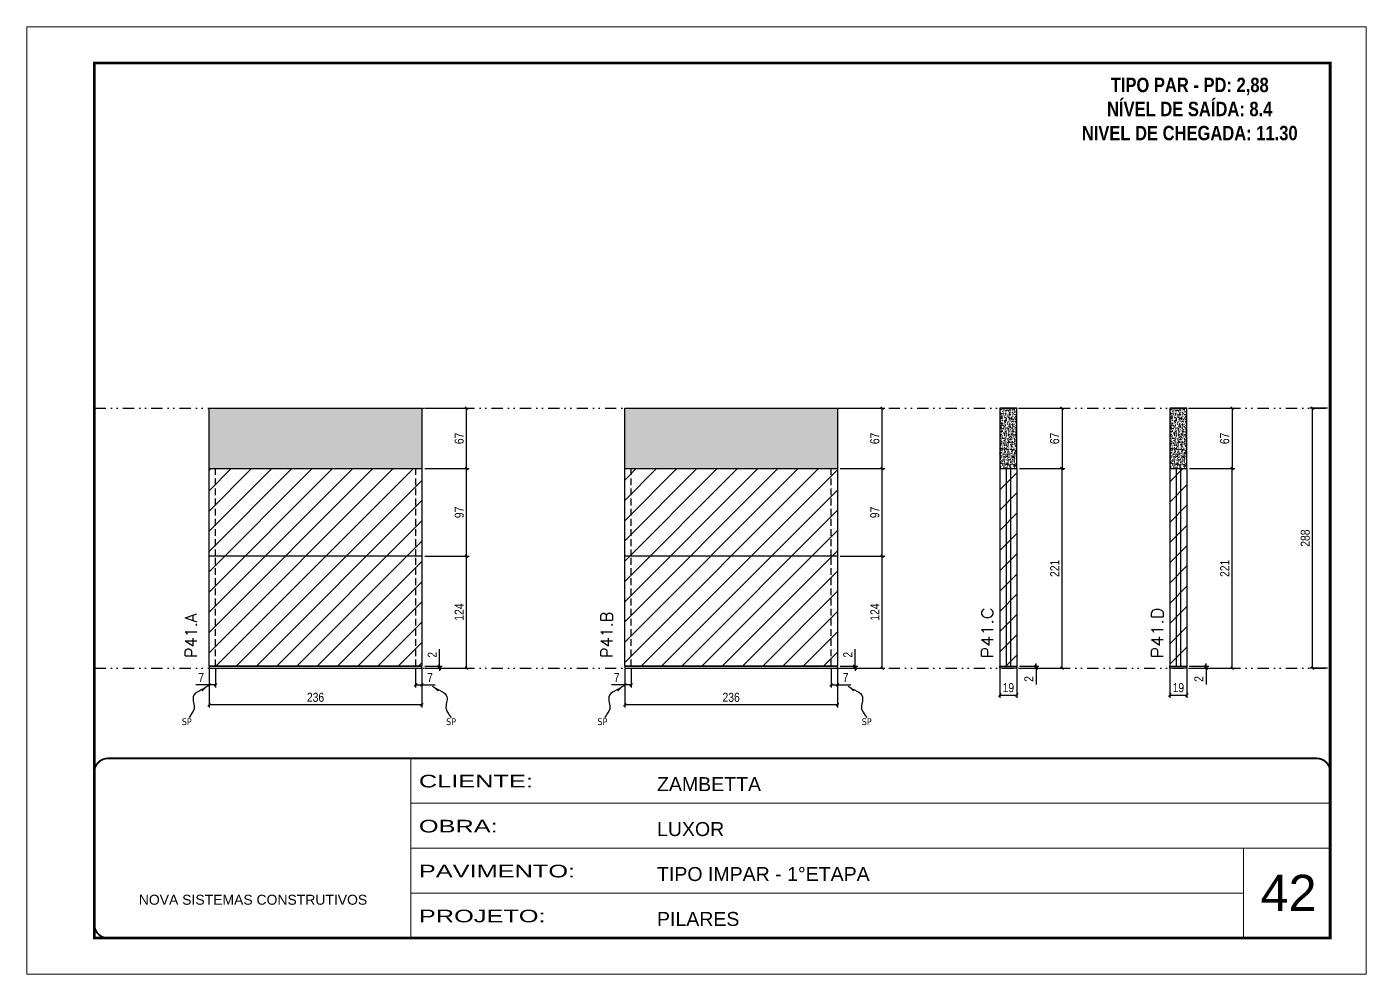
# Model space of a CAD drawing. Extents: x 14400 to 24104, y -21631 to 6985.
# Drawn here: x 15998 to 17483, y -5551 to -4501 of the extents above; entities that cross this region are included whole.
import ezdxf

# ---------------------------------------------------------------- set-up
doc = ezdxf.new("R2010")
doc.units = 0
for name, pattern in [('CONTINUO', [0]), ('DASHED', [0.75, 0.5, -0.25]), ('DIVIDE2', [0.625, 0.25, -0.125, 0, -0.125, 0, -0.125]), ('HIDDEN', [0.375, 0.25, -0.125])]:
    doc.linetypes.add(name, pattern=pattern)
for name, color, linetype, lineweight in [('CARIMBO', 255, 'Continuous', 9), ('Folhas', 255, 'Continuous', 9), ('Hachura', 251, 'Continuous', 9), ('SARRAFO DE PRESSAO', 251, 'DASHED', 9), ('Texto Seção', 7, 'Continuous', 15)]:
    doc.layers.add(name, color=color, linetype=linetype, lineweight=lineweight)
for name, color, linetype in [('COTA', 241, 'Continuous'), ('NOMENCLATURA', 7, 'Continuous'), ('Nível', 160, 'Continuous'), ('Painéis', 200, 'Continuous'), ('SARR_2.2x7', 40, 'Continuous'), ('Sarrafo de Pressão', 42, 'HIDDEN'), ('texto', 7, 'Continuous')]:
    doc.layers.add(name, color=color, linetype=linetype)
doc.styles.add('ARIAL', font='arial.ttf')
doc.styles.add('COTA TECNICA', font='techl___.ttf', dxfattribs={"height": 10})
doc.styles.add('COTA TECNICA-50', font='techl___.ttf', dxfattribs={"height": 10})
doc.styles.add('REGUA-120', font='ROMANS.shx', dxfattribs={"height": 15})
doc.styles.add('ROMANC', font='techb___.ttf', dxfattribs={"height": 2.5})
doc.styles.get("Standard").update_dxf_attribs({"font": 'arial.ttf'})
doc.styles.add('Tecnologia', font='')
doc.styles.get('Tecnologia').set_extended_font_data('Forgotten Futurist')
doc.dimstyles.new('COTA PAINEL-50', dxfattribs={"dimtxt": 10, "dimasz": 3, "dimexe": 3, "dimexo": 3, "dimgap": 3, "dimtad": 1, "dimdec": 1, "dimzin": 12, "dimdsep": 46, "dimtxsty": 'COTA TECNICA-50', "dimblk1": 'OBLIQUE', "dimblk2": 'OBLIQUE', "dimsah": 1, "dimcen": 0.9, "dimclrd": 4, "dimclre": 4, "dimclrt": 240, "dimadec": 1, "dimazin": 3, "dimtfac": 1, "dimtdec": 1, "dimtmove": 0, "dimatfit": 3, "dimfxl": 1, "dimtolj": 1, "dimtzin": 12, "dimarcsym": 0})
doc.dimstyles.new('PAINEL', dxfattribs={"dimtxt": 10, "dimasz": 3, "dimexe": 3, "dimexo": 3, "dimgap": 3, "dimtad": 1, "dimdec": 1, "dimzin": 12, "dimdsep": 46, "dimtxsty": 'COTA TECNICA', "dimblk1": 'OBLIQUE', "dimblk2": 'OBLIQUE', "dimsah": 1, "dimcen": 0.9, "dimclrd": 4, "dimclre": 4, "dimclrt": 240, "dimadec": 1, "dimazin": 3, "dimtfac": 1, "dimtdec": 1, "dimtmove": 0, "dimatfit": 3, "dimfxl": 1, "dimtolj": 1, "dimtzin": 12, "dimarcsym": 0})
doc.dimstyles.get("Standard").update_dxf_attribs({"dimtxt": 0.18, "dimasz": 0.18, "dimexe": 0.18, "dimexo": 0.0625, "dimgap": 0.09, "dimtad": 0, "dimtih": 1, "dimtoh": 1, "dimdec": 4, "dimzin": 0, "dimdsep": 46, "dimtxsty": 'Standard', "dimcen": 0.09, "dimadec": 0, "dimazin": 0, "dimtfac": 1, "dimtdec": 4, "dimtofl": 0, "dimtmove": 0, "dimatfit": 3, "dimfxl": 1, "dimtolj": 1, "dimtzin": 0, "dimarcsym": 0})

# ---------------------------------------------------------------- blocks, each defined once
blk = doc.blocks.new('9999999999')
at = {"color": 30, "linetype": 'CONTINUO'}
for p, q in [((98564.6, 34230.2), (98564.6, 34429.4)), ((98564.6, 34379.6), (99584, 34379.6)), ((98564.6, 34329.8), (99488, 34329.8)), ((99584, 34329.8), (99488, 34329.8)), ((99488, 34329.8), (99488, 34230.2)), ((98564.6, 34280), (99488, 34280))]:
    blk.add_line(p, q, dxfattribs=at)
at = {"color": 30, "linetype": 'CONTINUO', "const_width": 2}
blk.add_lwpolyline([(99584, 34230.2), (99584, 34414.4, 0.414214), (99569, 34429.4), (98229, 34429.4, 0.414214), (98214, 34414.4), (98214, 34245.2, 0.414214), (98229, 34230.2), (99584, 34230.2)], format="xyb", dxfattribs=at)
at = {"layer": 'Folhas'}
blk.add_lwpolyline([(98139, 34190.2), (99624, 34190.2), (99624, 35240.2), (98139, 35240.2)], close=True, dxfattribs=at)
at = {"layer": 'Folhas', "color": 30, "const_width": 3}
blk.add_lwpolyline([(98214, 34230.2), (99584, 34230.2), (99584, 35200.2), (98214, 35200.2)], close=True, dxfattribs=at)
at = {"color": 7, "linetype": 'Continuous', "ltscale": 5, "style": 'ARIAL'}
for s, height, p in [('ZAMBETTA', 15.48, (98837.7, 34393.1)), ('LUXOR', 15.48, (98837.7, 34343.3)), ('TIPO IMPAR - 1°ETAPA', 15.483, (98837.7, 34293.5)), ('NOVA SISTEMAS CONSTRUTIVOS', 11.059, (98263.2, 34267.2)), ('PILARES', 15.48, (98837.7, 34243.7))]:
    blk.add_text(s, height=height, dxfattribs=at).set_placement(p)
at = {"layer": 'Folhas', "color": 7, "style": 'Tecnologia', "width": 1.5}
for s, p in [('CLIENTE:', (98573.7, 34397.2)), ('OBRA:', (98573.7, 34347.3)), ('PAVIMENTO:', (98573.7, 34297.5)), ('PROJETO:', (98573.7, 34247.7))]:
    blk.add_text(s, height=14, dxfattribs=at).set_placement(p)
blk = doc.blocks.new('_Oblique')
at = {"color": 0, "linetype": 'ByBlock', "lineweight": -2}
blk.add_line((-0.5, -0.5), (0.5, 0.5), dxfattribs=at)
blk = doc.blocks.new('*D1607')
at = {"layer": 'COTA', "color": 4, "lineweight": -2, "transparency": 16777216}
for p, q in [((16200.6, -5212.7), (16200.6, -5255.4)), ((16436.6, -5212.7), (16436.6, -5255.4)), ((16436.6, -5252.4), (16200.6, -5252.4))]:
    blk.add_line(p, q, dxfattribs=at)
at = {"layer": 'Defpoints', "color": 0, "transparency": 16777216}
for p in [(16200.6, -5209.7), (16436.6, -5209.7), (16200.6, -5252.4)]:
    blk.add_point(p, dxfattribs=at)
at = {"layer": 'COTA', "color": 4, "lineweight": -2, "transparency": 16777216, "xscale": 3, "yscale": 3, "zscale": 3, "rotation": 180}
blk.add_blockref('_Oblique', (16200.6, -5252.4), dxfattribs=at)
at = {"layer": 'COTA', "color": 4, "lineweight": -2, "transparency": 16777216, "xscale": 3, "yscale": 3, "zscale": 3}
blk.add_blockref('_Oblique', (16436.6, -5252.4), dxfattribs=at)
at = {"layer": 'COTA', "color": 240, "transparency": 16777216, "insert": (16318.6, -5244.2), "char_height": 10, "attachment_point": 5, "style": 'COTA TECNICA'}
blk.add_mtext('\\A1;236', dxfattribs=at)
blk = doc.blocks.new('*D1608')
at = {"layer": 'COTA', "color": 4, "lineweight": -2, "transparency": 16777216}
for p, q in [((16429.6, -5212.7), (16429.6, -5233.3)), ((16436.6, -5214.7), (16436.6, -5233.3)), ((16429.6, -5230.3), (16436.6, -5230.3)), ((16436.6, -5230.3), (16451.3, -5230.3))]:
    blk.add_line(p, q, dxfattribs=at)
at = {"layer": 'Defpoints', "color": 0, "transparency": 16777216}
for p in [(16429.6, -5209.7), (16436.6, -5211.7), (16436.6, -5230.3)]:
    blk.add_point(p, dxfattribs=at)
at = {"layer": 'COTA', "color": 4, "lineweight": -2, "transparency": 16777216, "xscale": 3, "yscale": 3, "zscale": 3, "rotation": 180}
blk.add_blockref('_Oblique', (16429.6, -5230.3), dxfattribs=at)
at = {"layer": 'COTA', "color": 4, "lineweight": -2, "transparency": 16777216, "xscale": 3, "yscale": 3, "zscale": 3}
blk.add_blockref('_Oblique', (16436.6, -5230.3), dxfattribs=at)
at = {"layer": 'COTA', "color": 240, "transparency": 16777216, "insert": (16445.5, -5222.2), "char_height": 10, "attachment_point": 5, "style": 'COTA TECNICA-50'}
blk.add_mtext('\\A1;7', dxfattribs=at)
blk = doc.blocks.new('*D1609')
at = {"layer": 'COTA', "color": 4, "lineweight": -2, "transparency": 16777216}
for p, q in [((16200.6, -5214.7), (16200.6, -5233.3)), ((16207.6, -5212.7), (16207.6, -5233.3)), ((16200.6, -5230.3), (16185.9, -5230.3)), ((16207.6, -5230.3), (16200.6, -5230.3))]:
    blk.add_line(p, q, dxfattribs=at)
at = {"layer": 'Defpoints', "color": 0, "transparency": 16777216}
for p in [(16200.6, -5211.7), (16207.6, -5209.7), (16200.6, -5230.3)]:
    blk.add_point(p, dxfattribs=at)
at = {"layer": 'COTA', "color": 4, "lineweight": -2, "transparency": 16777216, "xscale": 3, "yscale": 3, "zscale": 3, "rotation": 180}
blk.add_blockref('_Oblique', (16200.6, -5230.3), dxfattribs=at)
at = {"layer": 'COTA', "color": 4, "lineweight": -2, "transparency": 16777216, "xscale": 3, "yscale": 3, "zscale": 3}
blk.add_blockref('_Oblique', (16207.6, -5230.3), dxfattribs=at)
at = {"layer": 'COTA', "color": 240, "transparency": 16777216, "insert": (16191.8, -5222.2), "char_height": 10, "attachment_point": 5, "style": 'COTA TECNICA-50'}
blk.add_mtext('\\A1;7', dxfattribs=at)
blk = doc.blocks.new('*D1621')
at = {"layer": 'COTA', "color": 4, "linetype": 'ByBlock', "lineweight": -2, "transparency": 16777216}
for p, q in [((16439.6, -5087.7), (16489, -5087.7)), ((16486, -5211.7), (16486, -5087.7)), ((16439.6, -5211.7), (16489, -5211.7))]:
    blk.add_line(p, q, dxfattribs=at)
at = {"layer": 'Defpoints', "color": 0, "linetype": 'ByBlock', "transparency": 16777216}
for p in [(16436.6, -5087.7), (16486, -5087.7), (16436.6, -5211.7)]:
    blk.add_point(p, dxfattribs=at)
at = {"layer": 'COTA', "color": 4, "linetype": 'ByBlock', "lineweight": -2, "transparency": 16777216, "xscale": 3, "yscale": 3, "zscale": 3}
for p, rotation in [((16486, -5087.7), 90), ((16486, -5211.7), 270)]:
    blk.add_blockref('_Oblique', p, dxfattribs=dict(at, rotation=rotation))
at = {"layer": 'COTA', "color": 240, "linetype": 'ByBlock', "transparency": 16777216, "insert": (16477.9, -5149.7), "char_height": 10, "attachment_point": 5, "rotation": 90, "style": 'COTA TECNICA'}
blk.add_mtext('\\A1;124', dxfattribs=at)
blk = doc.blocks.new('*D1610')
at = {"layer": 'COTA', "color": 4, "lineweight": -2, "transparency": 16777216}
for p, q in [((16455.9, -5209.7), (16455.9, -5190.9)), ((16439.6, -5209.7), (16458.9, -5209.7)), ((16439.6, -5211.7), (16458.9, -5211.7)), ((16455.9, -5211.7), (16455.9, -5209.7)), ((16455.9, -5211.7), (16455.9, -5214.7))]:
    blk.add_line(p, q, dxfattribs=at)
at = {"layer": 'Defpoints', "color": 0, "transparency": 16777216}
for p in [(16436.6, -5209.7), (16436.6, -5211.7), (16455.9, -5211.7)]:
    blk.add_point(p, dxfattribs=at)
at = {"layer": 'COTA', "color": 4, "lineweight": -2, "transparency": 16777216, "xscale": 3, "yscale": 3, "zscale": 3}
for p, rotation in [((16455.9, -5209.7), 270), ((16455.9, -5211.7), 90)]:
    blk.add_blockref('_Oblique', p, dxfattribs=dict(at, rotation=rotation))
at = {"layer": 'COTA', "color": 240, "transparency": 16777216, "insert": (16447.9, -5197), "char_height": 10, "attachment_point": 5, "rotation": 90, "style": 'COTA TECNICA-50'}
blk.add_mtext('\\A1;2', dxfattribs=at)
blk = doc.blocks.new('*D1622')
at = {"layer": 'COTA', "color": 4, "linetype": 'ByBlock', "lineweight": -2, "transparency": 16777216}
for p, q in [((16439.6, -5087.7), (16489, -5087.7)), ((16486, -5211.7), (16486, -5087.7)), ((16439.6, -5211.7), (16489, -5211.7))]:
    blk.add_line(p, q, dxfattribs=at)
at = {"layer": 'Defpoints', "color": 0, "linetype": 'ByBlock', "transparency": 16777216}
for p in [(16436.6, -5087.7), (16486, -5087.7), (16436.6, -5211.7)]:
    blk.add_point(p, dxfattribs=at)
at = {"layer": 'COTA', "color": 4, "linetype": 'ByBlock', "lineweight": -2, "transparency": 16777216, "xscale": 3, "yscale": 3, "zscale": 3}
for p, rotation in [((16486, -5087.7), 90), ((16486, -5211.7), 270)]:
    blk.add_blockref('_Oblique', p, dxfattribs=dict(at, rotation=rotation))
at = {"layer": 'COTA', "color": 240, "linetype": 'ByBlock', "transparency": 16777216, "insert": (16477.9, -5149.7), "char_height": 10, "attachment_point": 5, "rotation": 90, "style": 'COTA TECNICA'}
blk.add_mtext('\\A1;124', dxfattribs=at)
blk = doc.blocks.new('*D1623')
at = {"layer": 'COTA', "color": 4, "lineweight": -2, "transparency": 16777216}
for p, q in [((16439.6, -4990.7), (16489, -4990.7)), ((16486, -5087.7), (16486, -4990.7)), ((16439.6, -5087.7), (16489, -5087.7))]:
    blk.add_line(p, q, dxfattribs=at)
at = {"layer": 'Defpoints', "color": 0, "transparency": 16777216}
for p in [(16436.6, -4990.7), (16486, -4990.7), (16436.6, -5087.7)]:
    blk.add_point(p, dxfattribs=at)
at = {"layer": 'COTA', "color": 4, "lineweight": -2, "transparency": 16777216, "xscale": 3, "yscale": 3, "zscale": 3}
for p, rotation in [((16486, -4990.7), 90), ((16486, -5087.7), 270)]:
    blk.add_blockref('_Oblique', p, dxfattribs=dict(at, rotation=rotation))
at = {"layer": 'COTA', "color": 240, "transparency": 16777216, "insert": (16477.9, -5039.2), "char_height": 10, "attachment_point": 5, "rotation": 90, "style": 'COTA TECNICA'}
blk.add_mtext('\\A1;97', dxfattribs=at)
blk = doc.blocks.new('*D2110')
at = {"layer": 'COTA', "color": 4, "lineweight": -2, "transparency": 16777216}
for p, q in [((17077.2, -5212.7), (17077.2, -5244.6)), ((17096.2, -5212.7), (17096.2, -5244.6)), ((17077.2, -5241.6), (17096.2, -5241.6))]:
    blk.add_line(p, q, dxfattribs=at)
at = {"layer": 'Defpoints', "color": 0, "transparency": 16777216}
for p in [(17077.2, -5209.7), (17096.2, -5209.7), (17096.2, -5241.6)]:
    blk.add_point(p, dxfattribs=at)
at = {"layer": 'COTA', "color": 4, "lineweight": -2, "transparency": 16777216, "xscale": 3, "yscale": 3, "zscale": 3, "rotation": 180}
blk.add_blockref('_Oblique', (17077.2, -5241.6), dxfattribs=at)
at = {"layer": 'COTA', "color": 4, "lineweight": -2, "transparency": 16777216, "xscale": 3, "yscale": 3, "zscale": 3}
blk.add_blockref('_Oblique', (17096.2, -5241.6), dxfattribs=at)
at = {"layer": 'COTA', "color": 240, "transparency": 16777216, "insert": (17086.7, -5233.5), "char_height": 10, "attachment_point": 5, "style": 'COTA TECNICA'}
blk.add_mtext('\\A1;19', dxfattribs=at)
blk = doc.blocks.new('*D2111')
at = {"layer": 'COTA', "color": 4, "lineweight": -2, "transparency": 16777216}
for p, q in [((17099.2, -5209.7), (17120.4, -5209.7)), ((17099.2, -5211.7), (17120.4, -5211.7)), ((17117.4, -5209.7), (17117.4, -5206.7)), ((17117.4, -5209.7), (17117.4, -5211.7)), ((17117.4, -5211.7), (17117.4, -5229.9))]:
    blk.add_line(p, q, dxfattribs=at)
at = {"layer": 'Defpoints', "color": 0, "transparency": 16777216}
for p in [(17096.2, -5209.7), (17096.2, -5211.7), (17117.4, -5209.7)]:
    blk.add_point(p, dxfattribs=at)
at = {"layer": 'COTA', "color": 4, "lineweight": -2, "transparency": 16777216, "xscale": 3, "yscale": 3, "zscale": 3}
for p, rotation in [((17117.4, -5209.7), 270), ((17117.4, -5211.7), 90)]:
    blk.add_blockref('_Oblique', p, dxfattribs=dict(at, rotation=rotation))
at = {"layer": 'COTA', "color": 240, "transparency": 16777216, "insert": (17109.4, -5223.8), "char_height": 10, "attachment_point": 5, "rotation": 90, "style": 'COTA TECNICA-50'}
blk.add_mtext('\\A1;2', dxfattribs=at)
blk = doc.blocks.new('*D2112')
at = {"layer": 'COTA', "color": 4, "lineweight": -2, "transparency": 16777216}
for p, q in [((17099.2, -4990.7), (17149.2, -4990.7)), ((17146.2, -5211.7), (17146.2, -4990.7)), ((17099.2, -5211.7), (17149.2, -5211.7))]:
    blk.add_line(p, q, dxfattribs=at)
at = {"layer": 'Defpoints', "color": 0, "transparency": 16777216}
for p in [(17096.2, -4990.7), (17146.2, -4990.7), (17096.2, -5211.7)]:
    blk.add_point(p, dxfattribs=at)
at = {"layer": 'COTA', "color": 4, "lineweight": -2, "transparency": 16777216, "xscale": 3, "yscale": 3, "zscale": 3}
for p, rotation in [((17146.2, -4990.7), 90), ((17146.2, -5211.7), 270)]:
    blk.add_blockref('_Oblique', p, dxfattribs=dict(at, rotation=rotation))
at = {"layer": 'COTA', "color": 240, "transparency": 16777216, "insert": (17138.1, -5101.2), "char_height": 10, "attachment_point": 5, "rotation": 90, "style": 'COTA TECNICA-50'}
blk.add_mtext('\\A1;221', dxfattribs=at)
blk = doc.blocks.new('*D3548')
at = {"layer": 'COTA', "color": 4, "lineweight": -2, "transparency": 16777216}
for p, q in [((16439.6, -4923.7), (16489, -4923.7)), ((16486, -4990.7), (16486, -4923.7)), ((16439.6, -4990.7), (16489, -4990.7))]:
    blk.add_line(p, q, dxfattribs=at)
at = {"layer": 'Defpoints', "color": 0, "transparency": 16777216}
for p in [(16436.6, -4923.7), (16486, -4923.7), (16436.6, -4990.7)]:
    blk.add_point(p, dxfattribs=at)
at = {"layer": 'COTA', "color": 4, "lineweight": -2, "transparency": 16777216, "xscale": 3, "yscale": 3, "zscale": 3}
for p, rotation in [((16486, -4923.7), 90), ((16486, -4990.7), 270)]:
    blk.add_blockref('_Oblique', p, dxfattribs=dict(at, rotation=rotation))
at = {"layer": 'COTA', "color": 240, "transparency": 16777216, "insert": (16477.9, -4957.2), "char_height": 10, "attachment_point": 5, "rotation": 90, "style": 'COTA TECNICA'}
blk.add_mtext('\\A1;67', dxfattribs=at)
blk = doc.blocks.new('*D3549')
at = {"layer": 'COTA', "color": 4, "lineweight": -2, "transparency": 16777216}
for p, q in [((16661.4, -5212.7), (16661.4, -5255.4)), ((16897.4, -5212.7), (16897.4, -5255.4)), ((16897.4, -5252.4), (16661.4, -5252.4))]:
    blk.add_line(p, q, dxfattribs=at)
at = {"layer": 'Defpoints', "color": 0, "transparency": 16777216}
for p in [(16661.4, -5209.7), (16897.4, -5209.7), (16661.4, -5252.4)]:
    blk.add_point(p, dxfattribs=at)
at = {"layer": 'COTA', "color": 4, "lineweight": -2, "transparency": 16777216, "xscale": 3, "yscale": 3, "zscale": 3, "rotation": 180}
blk.add_blockref('_Oblique', (16661.4, -5252.4), dxfattribs=at)
at = {"layer": 'COTA', "color": 4, "lineweight": -2, "transparency": 16777216, "xscale": 3, "yscale": 3, "zscale": 3}
blk.add_blockref('_Oblique', (16897.4, -5252.4), dxfattribs=at)
at = {"layer": 'COTA', "color": 240, "transparency": 16777216, "insert": (16779.4, -5244.2), "char_height": 10, "attachment_point": 5, "style": 'COTA TECNICA'}
blk.add_mtext('\\A1;236', dxfattribs=at)
blk = doc.blocks.new('*D3550')
at = {"layer": 'COTA', "color": 4, "lineweight": -2, "transparency": 16777216}
for p, q in [((16890.4, -5212.7), (16890.4, -5233.3)), ((16897.4, -5214.7), (16897.4, -5233.3)), ((16890.4, -5230.3), (16897.4, -5230.3)), ((16897.4, -5230.3), (16912.1, -5230.3))]:
    blk.add_line(p, q, dxfattribs=at)
at = {"layer": 'Defpoints', "color": 0, "transparency": 16777216}
for p in [(16890.4, -5209.7), (16897.4, -5211.7), (16897.4, -5230.3)]:
    blk.add_point(p, dxfattribs=at)
at = {"layer": 'COTA', "color": 4, "lineweight": -2, "transparency": 16777216, "xscale": 3, "yscale": 3, "zscale": 3, "rotation": 180}
blk.add_blockref('_Oblique', (16890.4, -5230.3), dxfattribs=at)
at = {"layer": 'COTA', "color": 4, "lineweight": -2, "transparency": 16777216, "xscale": 3, "yscale": 3, "zscale": 3}
blk.add_blockref('_Oblique', (16897.4, -5230.3), dxfattribs=at)
at = {"layer": 'COTA', "color": 240, "transparency": 16777216, "insert": (16906.3, -5222.2), "char_height": 10, "attachment_point": 5, "style": 'COTA TECNICA-50'}
blk.add_mtext('\\A1;7', dxfattribs=at)
blk = doc.blocks.new('*D3551')
at = {"layer": 'COTA', "color": 4, "lineweight": -2, "transparency": 16777216}
for p, q in [((16661.4, -5214.7), (16661.4, -5233.3)), ((16668.4, -5212.7), (16668.4, -5233.3)), ((16661.4, -5230.3), (16646.7, -5230.3)), ((16668.4, -5230.3), (16661.4, -5230.3))]:
    blk.add_line(p, q, dxfattribs=at)
at = {"layer": 'Defpoints', "color": 0, "transparency": 16777216}
for p in [(16661.4, -5211.7), (16668.4, -5209.7), (16661.4, -5230.3)]:
    blk.add_point(p, dxfattribs=at)
at = {"layer": 'COTA', "color": 4, "lineweight": -2, "transparency": 16777216, "xscale": 3, "yscale": 3, "zscale": 3, "rotation": 180}
blk.add_blockref('_Oblique', (16661.4, -5230.3), dxfattribs=at)
at = {"layer": 'COTA', "color": 4, "lineweight": -2, "transparency": 16777216, "xscale": 3, "yscale": 3, "zscale": 3}
blk.add_blockref('_Oblique', (16668.4, -5230.3), dxfattribs=at)
at = {"layer": 'COTA', "color": 240, "transparency": 16777216, "insert": (16652.5, -5222.2), "char_height": 10, "attachment_point": 5, "style": 'COTA TECNICA-50'}
blk.add_mtext('\\A1;7', dxfattribs=at)
blk = doc.blocks.new('*D3553')
at = {"layer": 'COTA', "color": 4, "linetype": 'ByBlock', "lineweight": -2, "transparency": 16777216}
for p, q in [((16900.4, -5087.7), (16949.8, -5087.7)), ((16946.8, -5211.7), (16946.8, -5087.7)), ((16900.4, -5211.7), (16949.8, -5211.7))]:
    blk.add_line(p, q, dxfattribs=at)
at = {"layer": 'Defpoints', "color": 0, "linetype": 'ByBlock', "transparency": 16777216}
for p in [(16897.4, -5087.7), (16946.8, -5087.7), (16897.4, -5211.7)]:
    blk.add_point(p, dxfattribs=at)
at = {"layer": 'COTA', "color": 4, "linetype": 'ByBlock', "lineweight": -2, "transparency": 16777216, "xscale": 3, "yscale": 3, "zscale": 3}
for p, rotation in [((16946.8, -5087.7), 90), ((16946.8, -5211.7), 270)]:
    blk.add_blockref('_Oblique', p, dxfattribs=dict(at, rotation=rotation))
at = {"layer": 'COTA', "color": 240, "linetype": 'ByBlock', "transparency": 16777216, "insert": (16938.7, -5149.7), "char_height": 10, "attachment_point": 5, "rotation": 90, "style": 'COTA TECNICA'}
blk.add_mtext('\\A1;124', dxfattribs=at)
blk = doc.blocks.new('*D3552')
at = {"layer": 'COTA', "color": 4, "lineweight": -2, "transparency": 16777216}
for p, q in [((16916.7, -5209.7), (16916.7, -5190.9)), ((16900.4, -5209.7), (16919.7, -5209.7)), ((16900.4, -5211.7), (16919.7, -5211.7)), ((16916.7, -5211.7), (16916.7, -5209.7)), ((16916.7, -5211.7), (16916.7, -5214.7))]:
    blk.add_line(p, q, dxfattribs=at)
at = {"layer": 'Defpoints', "color": 0, "transparency": 16777216}
for p in [(16897.4, -5209.7), (16897.4, -5211.7), (16916.7, -5211.7)]:
    blk.add_point(p, dxfattribs=at)
at = {"layer": 'COTA', "color": 4, "lineweight": -2, "transparency": 16777216, "xscale": 3, "yscale": 3, "zscale": 3}
for p, rotation in [((16916.7, -5209.7), 270), ((16916.7, -5211.7), 90)]:
    blk.add_blockref('_Oblique', p, dxfattribs=dict(at, rotation=rotation))
at = {"layer": 'COTA', "color": 240, "transparency": 16777216, "insert": (16908.7, -5197), "char_height": 10, "attachment_point": 5, "rotation": 90, "style": 'COTA TECNICA-50'}
blk.add_mtext('\\A1;2', dxfattribs=at)
blk = doc.blocks.new('*D3554')
at = {"layer": 'COTA', "color": 4, "linetype": 'ByBlock', "lineweight": -2, "transparency": 16777216}
for p, q in [((16900.4, -5087.7), (16949.8, -5087.7)), ((16946.8, -5211.7), (16946.8, -5087.7)), ((16900.4, -5211.7), (16949.8, -5211.7))]:
    blk.add_line(p, q, dxfattribs=at)
at = {"layer": 'Defpoints', "color": 0, "linetype": 'ByBlock', "transparency": 16777216}
for p in [(16897.4, -5087.7), (16946.8, -5087.7), (16897.4, -5211.7)]:
    blk.add_point(p, dxfattribs=at)
at = {"layer": 'COTA', "color": 4, "linetype": 'ByBlock', "lineweight": -2, "transparency": 16777216, "xscale": 3, "yscale": 3, "zscale": 3}
for p, rotation in [((16946.8, -5087.7), 90), ((16946.8, -5211.7), 270)]:
    blk.add_blockref('_Oblique', p, dxfattribs=dict(at, rotation=rotation))
at = {"layer": 'COTA', "color": 240, "linetype": 'ByBlock', "transparency": 16777216, "insert": (16938.7, -5149.7), "char_height": 10, "attachment_point": 5, "rotation": 90, "style": 'COTA TECNICA'}
blk.add_mtext('\\A1;124', dxfattribs=at)
blk = doc.blocks.new('*D3555')
at = {"layer": 'COTA', "color": 4, "lineweight": -2, "transparency": 16777216}
for p, q in [((16900.4, -4990.7), (16949.8, -4990.7)), ((16946.8, -5087.7), (16946.8, -4990.7)), ((16900.4, -5087.7), (16949.8, -5087.7))]:
    blk.add_line(p, q, dxfattribs=at)
at = {"layer": 'Defpoints', "color": 0, "transparency": 16777216}
for p in [(16897.4, -4990.7), (16946.8, -4990.7), (16897.4, -5087.7)]:
    blk.add_point(p, dxfattribs=at)
at = {"layer": 'COTA', "color": 4, "lineweight": -2, "transparency": 16777216, "xscale": 3, "yscale": 3, "zscale": 3}
for p, rotation in [((16946.8, -4990.7), 90), ((16946.8, -5087.7), 270)]:
    blk.add_blockref('_Oblique', p, dxfattribs=dict(at, rotation=rotation))
at = {"layer": 'COTA', "color": 240, "transparency": 16777216, "insert": (16938.7, -5039.2), "char_height": 10, "attachment_point": 5, "rotation": 90, "style": 'COTA TECNICA'}
blk.add_mtext('\\A1;97', dxfattribs=at)
blk = doc.blocks.new('*D3556')
at = {"layer": 'COTA', "color": 4, "lineweight": -2, "transparency": 16777216}
for p, q in [((16900.4, -4923.7), (16949.8, -4923.7)), ((16946.8, -4990.7), (16946.8, -4923.7)), ((16900.4, -4990.7), (16949.8, -4990.7))]:
    blk.add_line(p, q, dxfattribs=at)
at = {"layer": 'Defpoints', "color": 0, "transparency": 16777216}
for p in [(16897.4, -4923.7), (16946.8, -4923.7), (16897.4, -4990.7)]:
    blk.add_point(p, dxfattribs=at)
at = {"layer": 'COTA', "color": 4, "lineweight": -2, "transparency": 16777216, "xscale": 3, "yscale": 3, "zscale": 3}
for p, rotation in [((16946.8, -4923.7), 90), ((16946.8, -4990.7), 270)]:
    blk.add_blockref('_Oblique', p, dxfattribs=dict(at, rotation=rotation))
at = {"layer": 'COTA', "color": 240, "transparency": 16777216, "insert": (16938.7, -4957.2), "char_height": 10, "attachment_point": 5, "rotation": 90, "style": 'COTA TECNICA'}
blk.add_mtext('\\A1;67', dxfattribs=at)
blk = doc.blocks.new('*D3557')
at = {"layer": 'COTA', "color": 4, "lineweight": -2, "transparency": 16777216}
for p, q in [((17099.2, -4923.7), (17149.2, -4923.7)), ((17146.2, -4923.7), (17146.2, -4990.7)), ((17099.2, -4990.7), (17149.2, -4990.7))]:
    blk.add_line(p, q, dxfattribs=at)
at = {"layer": 'Defpoints', "color": 0, "transparency": 16777216}
for p in [(17096.2, -4923.7), (17096.2, -4990.7), (17146.2, -4990.7)]:
    blk.add_point(p, dxfattribs=at)
at = {"layer": 'COTA', "color": 4, "lineweight": -2, "transparency": 16777216, "xscale": 3, "yscale": 3, "zscale": 3}
for p, rotation in [((17146.2, -4923.7), 90), ((17146.2, -4990.7), 270)]:
    blk.add_blockref('_Oblique', p, dxfattribs=dict(at, rotation=rotation))
at = {"layer": 'COTA', "color": 240, "transparency": 16777216, "insert": (17138.1, -4957.2), "char_height": 10, "attachment_point": 5, "rotation": 90, "style": 'COTA TECNICA'}
blk.add_mtext('\\A1;67', dxfattribs=at)
blk = doc.blocks.new('*D3558')
at = {"layer": 'COTA', "color": 4, "lineweight": -2, "transparency": 16777216}
for p, q in [((17265.7, -5212.7), (17265.7, -5244.6)), ((17284.7, -5212.7), (17284.7, -5244.6)), ((17265.7, -5241.6), (17284.7, -5241.6))]:
    blk.add_line(p, q, dxfattribs=at)
at = {"layer": 'Defpoints', "color": 0, "transparency": 16777216}
for p in [(17265.7, -5209.7), (17284.7, -5209.7), (17284.7, -5241.6)]:
    blk.add_point(p, dxfattribs=at)
at = {"layer": 'COTA', "color": 4, "lineweight": -2, "transparency": 16777216, "xscale": 3, "yscale": 3, "zscale": 3, "rotation": 180}
blk.add_blockref('_Oblique', (17265.7, -5241.6), dxfattribs=at)
at = {"layer": 'COTA', "color": 4, "lineweight": -2, "transparency": 16777216, "xscale": 3, "yscale": 3, "zscale": 3}
blk.add_blockref('_Oblique', (17284.7, -5241.6), dxfattribs=at)
at = {"layer": 'COTA', "color": 240, "transparency": 16777216, "insert": (17275.2, -5233.5), "char_height": 10, "attachment_point": 5, "style": 'COTA TECNICA'}
blk.add_mtext('\\A1;19', dxfattribs=at)
blk = doc.blocks.new('*D3559')
at = {"layer": 'COTA', "color": 4, "lineweight": -2, "transparency": 16777216}
for p, q in [((17287.7, -5209.7), (17308.9, -5209.7)), ((17287.7, -5211.7), (17308.9, -5211.7)), ((17305.9, -5209.7), (17305.9, -5206.7)), ((17305.9, -5209.7), (17305.9, -5211.7)), ((17305.9, -5211.7), (17305.9, -5229.9))]:
    blk.add_line(p, q, dxfattribs=at)
at = {"layer": 'Defpoints', "color": 0, "transparency": 16777216}
for p in [(17284.7, -5209.7), (17284.7, -5211.7), (17305.9, -5209.7)]:
    blk.add_point(p, dxfattribs=at)
at = {"layer": 'COTA', "color": 4, "lineweight": -2, "transparency": 16777216, "xscale": 3, "yscale": 3, "zscale": 3}
for p, rotation in [((17305.9, -5209.7), 270), ((17305.9, -5211.7), 90)]:
    blk.add_blockref('_Oblique', p, dxfattribs=dict(at, rotation=rotation))
at = {"layer": 'COTA', "color": 240, "transparency": 16777216, "insert": (17297.9, -5223.8), "char_height": 10, "attachment_point": 5, "rotation": 90, "style": 'COTA TECNICA-50'}
blk.add_mtext('\\A1;2', dxfattribs=at)
blk = doc.blocks.new('*D3560')
at = {"layer": 'COTA', "color": 4, "lineweight": -2, "transparency": 16777216}
for p, q in [((17287.7, -4990.7), (17337.7, -4990.7)), ((17334.7, -5211.7), (17334.7, -4990.7)), ((17287.7, -5211.7), (17337.7, -5211.7))]:
    blk.add_line(p, q, dxfattribs=at)
at = {"layer": 'Defpoints', "color": 0, "transparency": 16777216}
for p in [(17284.7, -4990.7), (17334.7, -4990.7), (17284.7, -5211.7)]:
    blk.add_point(p, dxfattribs=at)
at = {"layer": 'COTA', "color": 4, "lineweight": -2, "transparency": 16777216, "xscale": 3, "yscale": 3, "zscale": 3}
for p, rotation in [((17334.7, -4990.7), 90), ((17334.7, -5211.7), 270)]:
    blk.add_blockref('_Oblique', p, dxfattribs=dict(at, rotation=rotation))
at = {"layer": 'COTA', "color": 240, "transparency": 16777216, "insert": (17326.6, -5101.2), "char_height": 10, "attachment_point": 5, "rotation": 90, "style": 'COTA TECNICA-50'}
blk.add_mtext('\\A1;221', dxfattribs=at)
blk = doc.blocks.new('*D3561')
at = {"layer": 'COTA', "color": 4, "lineweight": -2, "transparency": 16777216}
for p, q in [((17287.7, -4923.7), (17337.7, -4923.7)), ((17334.7, -4923.7), (17334.7, -4990.7)), ((17287.7, -4990.7), (17337.7, -4990.7))]:
    blk.add_line(p, q, dxfattribs=at)
at = {"layer": 'Defpoints', "color": 0, "transparency": 16777216}
for p in [(17284.7, -4923.7), (17284.7, -4990.7), (17334.7, -4990.7)]:
    blk.add_point(p, dxfattribs=at)
at = {"layer": 'COTA', "color": 4, "lineweight": -2, "transparency": 16777216, "xscale": 3, "yscale": 3, "zscale": 3}
for p, rotation in [((17334.7, -4923.7), 90), ((17334.7, -4990.7), 270)]:
    blk.add_blockref('_Oblique', p, dxfattribs=dict(at, rotation=rotation))
at = {"layer": 'COTA', "color": 240, "transparency": 16777216, "insert": (17326.6, -4957.2), "char_height": 10, "attachment_point": 5, "rotation": 90, "style": 'COTA TECNICA'}
blk.add_mtext('\\A1;67', dxfattribs=at)
blk = doc.blocks.new('*D4908')
at = {"layer": 'COTA', "color": 4, "lineweight": -2, "transparency": 16777216}
for p, q in [((17440.5, -4923.7), (17421, -4923.7)), ((17424, -5211.7), (17424, -4923.7)), ((17440.5, -5211.7), (17421, -5211.7))]:
    blk.add_line(p, q, dxfattribs=at)
at = {"layer": 'Defpoints', "color": 0, "transparency": 16777216}
for p in [(17424, -4923.7), (17443.5, -4923.7), (17443.5, -5211.7)]:
    blk.add_point(p, dxfattribs=at)
at = {"layer": 'COTA', "color": 4, "lineweight": -2, "transparency": 16777216, "xscale": 3, "yscale": 3, "zscale": 3}
for p, rotation in [((17424, -4923.7), 90), ((17424, -5211.7), 270)]:
    blk.add_blockref('_Oblique', p, dxfattribs=dict(at, rotation=rotation))
at = {"layer": 'COTA', "color": 240, "transparency": 16777216, "insert": (17415.9, -5067.7), "char_height": 10, "attachment_point": 5, "rotation": 90, "style": 'COTA TECNICA'}
blk.add_mtext('\\A1;288', dxfattribs=at)

msp = doc.modelspace()

# ---------------------------------------------------------------- hatches: boundary and pattern name
at = {"layer": 'COTA'}
h = msp.add_hatch(dxfattribs=at)
h.set_pattern_fill('AR-CONC', color=256, scale=0.03)
h.set_pattern_definition([(50, (0, 49), (5.4655401, -0.4781726), [0.5715, -6.2865]), (355, (0, 49), (-1.0573026, 5.7317054), [0.4572, -5.0292175]), (100.451445, (0.4555, 48.96), (4.4082374, 5.2535326), [0.4857003, -5.3427073]), (46.1842, (0, 50.524), (8.1323712, -1.2612698), [0.85725, -9.42975]), (96.63556, (0.678, 50.419), (7.122124, 7.4227837), [0.7285507, -8.0140682]), (351.18415, (0, 50.524), (7.122124, 7.4227837), [0.685799, -7.543792]), (21, (0.762, 50.143), (4.5484317, -3.067956), [0.5715, -6.2865]), (326, (0.762, 50.143), (1.8540609, 5.525639), [0.4572, -5.0292]), (71.451445, (1.141, 49.8873), (6.4024926, 2.457683), [0.4857003, -5.3426981]), (37.5, (0, 49), (0.0926581, 2.53665117), [0, -4.96824, 0, -5.1054, 0, -5.04825]), (7.5, (0, 49), (2.00458988, 3.00541724), [0, -2.91084, 0, -4.85394, 0, -1.92405]), (327.5, (-1.6993, 49), (4.06771786, -0.17186232), [0, -1.905, 0, -5.9436, 0, -7.8867]), (317.5, (-2.4613, 49), (4.44387544, 0.7627947), [0, -2.4765, 0, -3.94716, 0, -5.6007])])
h.paths.add_polyline_path([(16200.62, -4923.74), (16200.62, -4990.74), (16436.62, -4990.74), (16436.62, -4923.74)])
h = msp.add_hatch(dxfattribs=at)
h.set_pattern_fill('AR-CONC', color=256, scale=0.03)
h.set_pattern_definition([(50, (460.7765, 49), (5.4655401, -0.4781726), [0.5715, -6.2865]), (355, (460.7765, 49), (-1.0573026, 5.7317054), [0.4572, -5.0292175]), (100.451445, (461.232, 48.96), (4.4082374, 5.2535326), [0.4857003, -5.3427073]), (46.1842, (460.7765, 50.524), (8.1323712, -1.2612698), [0.85725, -9.42975]), (96.63556, (461.454, 50.419), (7.122124, 7.4227837), [0.7285507, -8.0140682]), (351.18415, (460.7765, 50.524), (7.122124, 7.4227837), [0.685799, -7.543792]), (21, (461.5385, 50.143), (4.5484317, -3.067956), [0.5715, -6.2865]), (326, (461.5385, 50.143), (1.8540609, 5.525639), [0.4572, -5.0292]), (71.451445, (461.9175, 49.8873), (6.4024926, 2.457683), [0.4857003, -5.3426981]), (37.5, (460.7765, 49), (0.0926581, 2.53665117), [0, -4.96824, 0, -5.1054, 0, -5.04825]), (7.5, (460.7765, 49), (2.00458988, 3.00541724), [0, -2.91084, 0, -4.85394, 0, -1.92405]), (327.5, (459.0772, 49), (4.06771786, -0.17186232), [0, -1.905, 0, -5.9436, 0, -7.8867]), (317.5, (458.3152, 49), (4.44387544, 0.7627947), [0, -2.4765, 0, -3.94716, 0, -5.6007])])
h.paths.add_polyline_path([(16661.39, -4923.74), (16661.39, -4990.74), (16897.39, -4990.74), (16897.39, -4923.74)])
h = msp.add_hatch(dxfattribs=at)
h.set_pattern_fill('AR-CONC', color=256, scale=0.03)
h.set_pattern_definition([(50, (-1665.8637, -9165.601), (5.4655401, -0.4781726), [0.5715, -6.2865]), (355, (-1665.8637, -9165.601), (-1.0573026, 5.7317054), [0.4572, -5.0292175]), (100.451445, (-1665.408, -9165.6407), (4.4082374, 5.2535326), [0.4857003, -5.3427073]), (46.1842, (-1665.864, -9164.077), (8.1323712, -1.2612698), [0.85725, -9.42975]), (96.635558, (-1665.186, -9164.182), (7.122124, 7.4227837), [0.7285507, -8.0140682]), (351.18415, (-1665.864, -9164.077), (7.122124, 7.4227837), [0.685799, -7.543792]), (21, (-1665.1017, -9164.458), (4.5484317, -3.0679559), [0.5715, -6.2865]), (326, (-1665.1017, -9164.458), (1.8540609, 5.525639), [0.4572, -5.0292]), (71.451445, (-1664.7227, -9164.7135), (6.4024926, 2.457683), [0.4857003, -5.3426981]), (37.5, (-1665.8637, -9165.6009), (0.0926581, 2.53665117), [0, -4.96824, 0, -5.1054, 0, -5.04825]), (7.5, (-1665.8637, -9165.6009), (2.00458988, 3.00541724), [0, -2.91084, 0, -4.85394, 0, -1.92405]), (327.5, (-1667.563, -9165.6009), (4.06771786, -0.17186232), [0, -1.905, 0, -5.9436, 0, -7.8867]), (317.5, (-1668.325, -9165.601), (4.44387544, 0.7627947), [0, -2.4765, 0, -3.94716, 0, -5.6007])])
h.paths.add_polyline_path([(17096.19, -4923.74), (17077.19, -4923.74), (17077.19, -4990.74), (17096.19, -4990.74)])
h = msp.add_hatch(dxfattribs=at)
h.set_pattern_fill('AR-CONC', color=256, scale=0.03)
h.set_pattern_definition([(50, (-1477.3633, -9165.601), (5.4655401, -0.4781726), [0.5715, -6.2865]), (355, (-1477.3633, -9165.601), (-1.0573026, 5.7317054), [0.4572, -5.0292175]), (100.451445, (-1476.908, -9165.6407), (4.4082374, 5.2535326), [0.4857003, -5.3427073]), (46.1842, (-1477.3633, -9164.077), (8.1323712, -1.2612698), [0.85725, -9.42975]), (96.635558, (-1476.686, -9164.182), (7.122124, 7.4227837), [0.7285507, -8.0140682]), (351.18415, (-1477.363, -9164.077), (7.122124, 7.4227837), [0.685799, -7.543792]), (21, (-1476.6013, -9164.458), (4.5484317, -3.0679559), [0.5715, -6.2865]), (326, (-1476.6013, -9164.458), (1.8540609, 5.525639), [0.4572, -5.0292]), (71.451445, (-1476.2223, -9164.7135), (6.4024926, 2.457683), [0.4857003, -5.3426981]), (37.5, (-1477.3633, -9165.6009), (0.0926581, 2.53665117), [0, -4.96824, 0, -5.1054, 0, -5.04825]), (7.5, (-1477.3633, -9165.6009), (2.00458988, 3.00541724), [0, -2.91084, 0, -4.85394, 0, -1.92405]), (327.5, (-1479.0626, -9165.6009), (4.06771786, -0.17186232), [0, -1.905, 0, -5.9436, 0, -7.8867]), (317.5, (-1479.8246, -9165.601), (4.44387544, 0.7627947), [0, -2.4765, 0, -3.94716, 0, -5.6007])])
h.paths.add_polyline_path([(17284.69, -4923.74), (17265.69, -4923.74), (17265.69, -4990.74), (17284.69, -4990.74)])
at = {"layer": 'Hachura', "linetype": 'ByBlock'}
h = msp.add_hatch(dxfattribs=at)
h.set_pattern_fill('ANSI31', color=256, scale=5)
h.paths.add_polyline_path([(16436.62, -4990.74), (16200.62, -4990.74), (16200.62, -5087.74), (16436.62, -5087.74)])
h.paths.add_polyline_path([(16436.62, -5087.74), (16200.62, -5087.74), (16200.62, -5209.74), (16436.62, -5209.74)])
h.paths.add_polyline_path([(16897.39, -5087.74), (16661.39, -5087.74), (16661.39, -5209.74), (16897.39, -5209.74)])
h.paths.add_polyline_path([(16897.39, -4990.74), (16661.39, -4990.74), (16661.39, -5087.74), (16897.39, -5087.74)])
h.paths.add_polyline_path([(17096.19, -4990.74), (17077.19, -4990.74), (17077.19, -5209.74), (17096.19, -5209.74)])
h.paths.add_polyline_path([(17284.69, -4990.74), (17265.69, -4990.74), (17265.69, -5209.74), (17284.69, -5209.74)])

# ---------------------------------------------------------------- linework, layer by layer
at = {"layer": 'COTA'}
for p, q in [((16200.62, -4990.74), (16200.62, -4923.74)), ((16200.62, -4923.74), (16436.62, -4923.74)), ((16436.62, -4923.74), (16436.62, -4990.74)), ((16661.39, -4990.74), (16661.39, -4923.74)), ((16661.39, -4923.74), (16897.39, -4923.74)), ((16897.39, -4923.74), (16897.39, -4990.74))]:
    msp.add_line(p, q, dxfattribs=at)
for points in [[(17077.19, -4990.74), (17096.19, -4990.74), (17096.19, -4923.74), (17077.19, -4923.74)], [(17265.69, -4990.74), (17284.69, -4990.74), (17284.69, -4923.74), (17265.69, -4923.74)]]:
    msp.add_lwpolyline(points, close=True, dxfattribs=at)
at = {"layer": 'Nível', "color": 4, "linetype": 'DIVIDE2', "ltscale": 50}
for p, q in [((16073.47, -4923.74), (17443.47, -4923.74)), ((16073.47, -5211.74), (17443.47, -5211.74)), ((16073.47, -5211.74), (17443.47, -5211.74))]:
    msp.add_line(p, q, dxfattribs=at)
at = {"layer": 'Painéis'}
for p, q in [((16200.62, -5209.74), (16200.62, -4990.74)), ((16200.62, -4990.74), (16436.62, -4990.74)), ((16436.62, -4990.74), (16436.62, -5209.74)), ((16661.39, -5209.74), (16661.39, -4990.74)), ((16661.39, -4990.74), (16897.39, -4990.74)), ((16897.39, -4990.74), (16897.39, -5209.74)), ((17077.19, -4990.74), (17077.19, -5209.74)), ((17077.19, -4990.74), (17096.19, -4990.74)), ((17096.19, -4990.74), (17096.19, -5209.74)), ((17265.69, -4990.74), (17265.69, -5209.74)), ((17265.69, -4990.74), (17284.69, -4990.74)), ((17284.69, -4990.74), (17284.69, -5209.74)), ((16436.62, -5087.74), (16200.62, -5087.74)), ((16897.39, -5087.74), (16661.39, -5087.74)), ((16200.62, -5209.74), (16436.62, -5209.74)), ((16661.39, -5209.74), (16897.39, -5209.74)), ((17077.19, -5209.74), (17096.19, -5209.74)), ((17077.19, -5211.74), (17077.19, -5209.74)), ((17096.19, -5211.74), (17077.19, -5211.74)), ((17096.19, -5209.74), (17096.19, -5211.74)), ((17265.69, -5209.74), (17284.69, -5209.74)), ((17265.69, -5211.74), (17265.69, -5209.74)), ((17284.69, -5211.74), (17265.69, -5211.74)), ((17284.69, -5209.74), (17284.69, -5211.74))]:
    msp.add_line(p, q, dxfattribs=at)
for points in [[(16436.62, -5209.74), (16200.62, -5209.74), (16200.62, -5211.74), (16436.62, -5211.74)], [(16897.39, -5209.74), (16661.39, -5209.74), (16661.39, -5211.74), (16897.39, -5211.74)]]:
    msp.add_lwpolyline(points, close=True, dxfattribs=at)
at = {"layer": 'SARR_2.2x7'}
for p, q in [((17084.19, -4990.74), (17084.19, -5209.74)), ((17089.19, -4990.74), (17089.19, -5209.74)), ((17272.69, -4990.74), (17272.69, -5209.74)), ((17277.69, -4990.74), (17277.69, -5209.74))]:
    msp.add_line(p, q, dxfattribs=at)
at = {"layer": 'Sarrafo de Pressão', "ltscale": 30}
for p, q in [((16207.62, -5087.74), (16207.62, -4990.74)), ((16429.62, -5087.74), (16429.62, -4990.74)), ((16668.39, -5087.74), (16668.39, -4990.74)), ((16890.39, -5087.74), (16890.39, -4990.74)), ((16207.62, -5209.74), (16207.62, -5087.74)), ((16429.62, -5209.74), (16429.62, -5087.74)), ((16668.39, -5209.74), (16668.39, -5087.74)), ((16890.39, -5209.74), (16890.39, -5087.74))]:
    msp.add_line(p, q, dxfattribs=at)

# ---------------------------------------------------------------- block references
at = {"layer": 'SARRAFO DE PRESSAO', "color": 6, "linetype": 'ByBlock'}
msp.add_blockref('9999999999', (-82140.51, -39741.23), dxfattribs=at)

# ---------------------------------------------------------------- texts
at = {"layer": 'CARIMBO', "style": 'ARIAL'}
msp.add_text('42', height=40, dxfattribs=at).set_placement((17366.33, -5480.88))
at = {"layer": 'NOMENCLATURA', "color": 2, "insert": (17287.79, -4557.44), "char_height": 16, "attachment_point": 2, "style": 'ROMANC'}
msp.add_mtext_dynamic_manual_height_columns('TIPO PAR - PD: 2,88\\PNÍVEL DE SAÍDA: 8.4\\PNIVEL DE CHEGADA: 11.30', width=432.3511, gutter_width=1, heights=[0], dxfattribs=at)
at = {"layer": 'texto', "color": 0, "char_height": 7.5, "attachment_point": 5}
for insert in [(16175.84, -5271.23), (16468.86, -5271.23), (16636.62, -5271.23), (16929.64, -5271.23)]:
    msp.add_mtext('{\\fTahoma|b0|i0|c0|p34;\\C4;SP}', dxfattribs=dict(at, insert=insert))
at = {"layer": 'Texto Seção', "style": 'REGUA-120', "width": 1.1}
for s, p in [('P41.C', (17069.94, -5200.98)), ('P41.D', (17258.44, -5200.98))]:
    msp.add_text(s, height=13, rotation=90, dxfattribs=at).set_placement(p)
at = {"layer": 'Texto Seção', "char_height": 13, "width": 285.3299, "attachment_point": 7, "rotation": 90, "style": 'REGUA-120'}
for s, insert in [('\\pt26;P41.A', (16187.15, -5200.49)), ('\\pt26;P41.B', (16647.92, -5200.49))]:
    msp.add_mtext(s, dxfattribs=dict(at, insert=insert))

# ---------------------------------------------------------------- dimensions: what is measured, and where the dimension line sits
at = {"layer": 'COTA'}
for base, p1, p2, angle, dimstyle, picture, middle in [((16485.98, -4923.74), (16436.62, -4990.74), (16436.62, -4923.74), 90, 'PAINEL', '*D3548', (16477.88, -4957.24)), ((16946.76, -4923.74), (16897.39, -4990.74), (16897.39, -4923.74), 90, 'PAINEL', '*D3556', (16938.66, -4957.24)), ((17146.18, -4990.74), (17096.19, -4923.74), (17096.19, -4990.74), 90, 'PAINEL', '*D3557', (17138.08, -4957.24)), ((17334.68, -4990.74), (17284.69, -4923.74), (17284.69, -4990.74), 90, 'PAINEL', '*D3561', (17326.58, -4957.24)), ((17424.01, -4923.74), (17443.47, -5211.74), (17443.47, -4923.74), 90, 'PAINEL', '*D4908', (17415.92, -5067.74)), ((16485.98, -4990.74), (16436.62, -5087.74), (16436.62, -4990.74), 90, 'PAINEL', '*D1623', (16477.88, -5039.24)), ((16946.76, -4990.74), (16897.39, -5087.74), (16897.39, -4990.74), 90, 'PAINEL', '*D3555', (16938.66, -5039.24)), ((17146.18, -4990.74), (17096.19, -5211.74), (17096.19, -4990.74), 90, 'COTA PAINEL-50', '*D2112', (17138.12, -5101.24)), ((17334.68, -4990.74), (17284.69, -5211.74), (17284.69, -4990.74), 90, 'COTA PAINEL-50', '*D3560', (17326.62, -5101.24)), ((16200.62, -5230.25), (16207.62, -5209.74), (16200.62, -5211.74), 180, 'COTA PAINEL-50', '*D1609', (16191.75, -5222.18)), ((16661.39, -5230.25), (16668.39, -5209.74), (16661.39, -5211.74), 180, 'COTA PAINEL-50', '*D3551', (16652.53, -5222.18))]:
    dim = msp.add_linear_dim(base=base, p1=p1, p2=p2, angle=angle, dimstyle=dimstyle, dxfattribs=at)
    dim.commit()
    dim.dimension.update_dxf_attribs({"geometry": picture, "text_midpoint": middle})
at = {"layer": 'COTA', "linetype": 'ByBlock'}
for p1, p2, picture, middle in [((16436.62, -5211.74), (16436.62, -5087.74), '*D1621', (16477.91, -5149.74)), ((16436.62, -5211.74), (16436.62, -5087.74), '*D1622', (16477.91, -5149.74)), ((16897.39, -5211.74), (16897.39, -5087.74), '*D3553', (16938.69, -5149.74)), ((16897.39, -5211.74), (16897.39, -5087.74), '*D3554', (16938.69, -5149.74))]:
    dim = msp.add_aligned_dim(p1=p1, p2=p2, distance=-49.37, dimstyle='PAINEL', dxfattribs=at)
    dim.commit()
    dim.dimension.update_dxf_attribs({"geometry": picture, "text_midpoint": middle})
at = {"layer": 'COTA'}
for base, p1, p2, picture, middle in [((16455.87, -5211.74), (16436.62, -5209.74), (16436.62, -5211.74), '*D1610', (16455.87, -5196.99)), ((16916.65, -5211.74), (16897.39, -5209.74), (16897.39, -5211.74), '*D3552', (16916.65, -5196.99)), ((17117.38, -5209.74), (17096.19, -5211.74), (17096.19, -5209.74), '*D2111', (17117.38, -5223.8)), ((17305.88, -5209.74), (17284.69, -5211.74), (17284.69, -5209.74), '*D3559', (17305.88, -5223.8))]:
    dim = msp.add_linear_dim(base=base, p1=p1, p2=p2, angle=90, dimstyle='COTA PAINEL-50', dxfattribs=at)
    dim.commit()
    dim.dimension.update_dxf_attribs({"geometry": picture, "text_midpoint": middle, "dimtype": 160})
for base, p1, p2, picture, middle in [((16200.62, -5252.42), (16436.62, -5209.74), (16200.62, -5209.74), '*D1607', (16318.62, -5244.2)), ((16661.39, -5252.42), (16897.39, -5209.74), (16661.39, -5209.74), '*D3549', (16779.39, -5244.2))]:
    dim = msp.add_linear_dim(base=base, p1=p1, p2=p2, angle=180, dimstyle='PAINEL', override={"dimarcsym": 2}, dxfattribs=at)
    dim.commit()
    dim.dimension.update_dxf_attribs({"geometry": picture, "text_midpoint": middle})
for base, p1, p2, picture, middle in [((16436.62, -5230.25), (16429.62, -5209.74), (16436.62, -5211.74), '*D1608', (16445.48, -5222.18)), ((16897.39, -5230.25), (16890.39, -5209.74), (16897.39, -5211.74), '*D3550', (16906.26, -5222.18))]:
    dim = msp.add_linear_dim(base=base, p1=p1, p2=p2, dimstyle='COTA PAINEL-50', dxfattribs=at)
    dim.commit()
    dim.dimension.update_dxf_attribs({"geometry": picture, "text_midpoint": middle})
for base, p1, p2, picture, middle in [((17096.19, -5241.63), (17077.19, -5209.74), (17096.19, -5209.74), '*D2110', (17086.69, -5233.55)), ((17284.69, -5241.63), (17265.69, -5209.74), (17284.69, -5209.74), '*D3558', (17275.19, -5233.55))]:
    dim = msp.add_linear_dim(base=base, p1=p1, p2=p2, dimstyle='PAINEL', override={"dimarcsym": 2}, dxfattribs=at)
    dim.commit()
    dim.dimension.update_dxf_attribs({"geometry": picture, "text_midpoint": middle})

# ---------------------------------------------------------------- leaders
at = {"layer": 'COTA', "path_type": 1}
for points in [[(16198.79, -5231.92), (16183, -5243.76), (16183.93, -5256.76), (16178.37, -5266.54)], [(16448.45, -5231.92), (16464.23, -5243.76), (16463.31, -5256.76), (16468.86, -5266.54)], [(16659.56, -5231.92), (16643.78, -5243.76), (16644.7, -5256.76), (16639.15, -5266.54)], [(16909.22, -5231.92), (16925.01, -5243.76), (16924.08, -5256.76), (16929.63, -5266.54)]]:
    msp.add_leader(points, dimstyle='Standard', override={"dimasz": 8}, dxfattribs=at)

doc.saveas('drawing.dxf')
